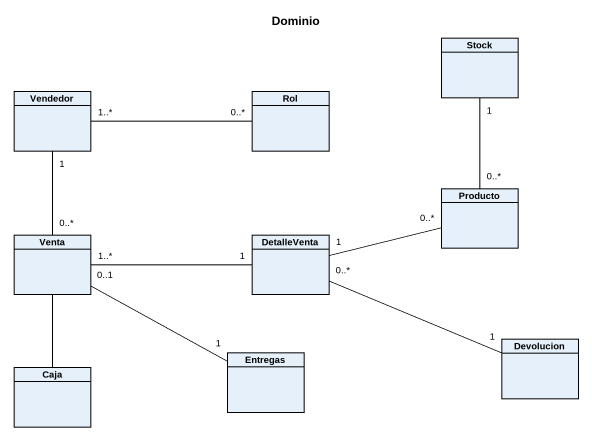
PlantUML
@startuml
title Dominio
hide circle
hide empty members
class Stock
class Vendedor
class Rol
class Producto
class Venta
class DetalleVenta
class Caja
class Entregas
class Devolucion
Vendedor "1..*" -right- "0..*" Rol
Vendedor "1" -- "0..*" Venta
Producto "0..*" -up- "1" Stock
Venta "1..*" -right- "1" DetalleVenta
Venta -- Caja
Venta "0..1" -right- "1" Entregas
DetalleVenta "1" -right- "0..*" Producto
DetalleVenta "0..*" -right- "1" Devolucion
@enduml
